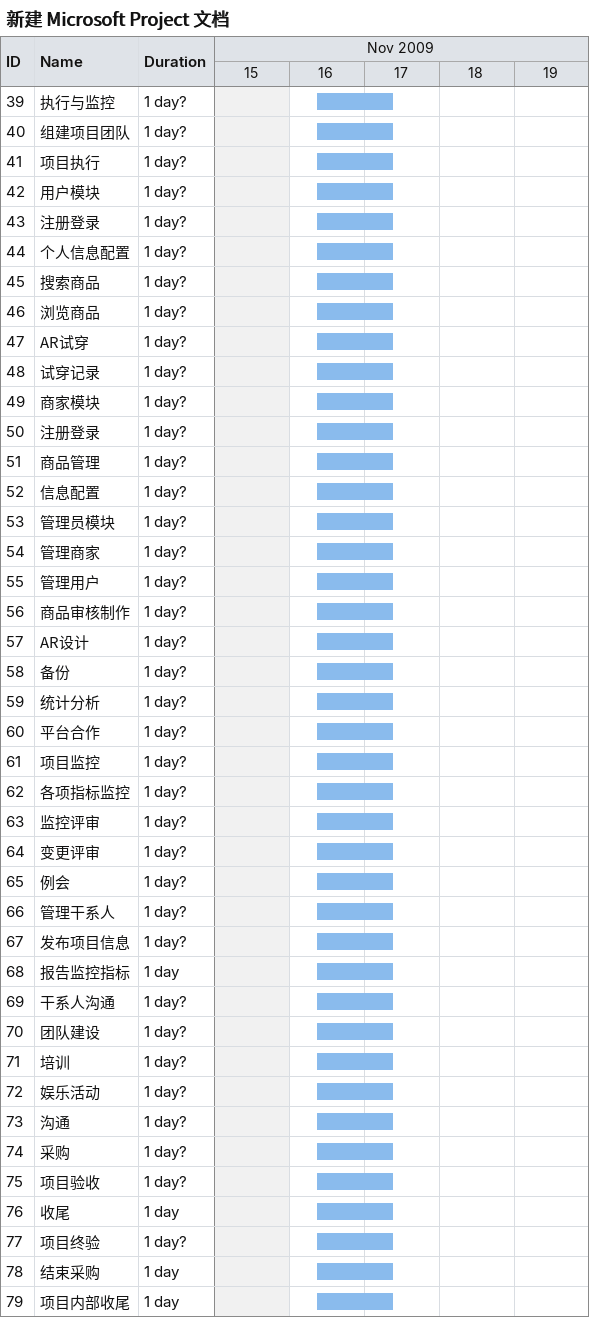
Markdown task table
新建 Microsoft Project 文档

| ID | Task | Duration | Start | Finish |
|---|---|---|---|---|
| 39 | 执行与监控 | 1d? | 2009-11-16 | 2009-11-17 |
| 40 | 组建项目团队 | 1d? | 2009-11-16 | 2009-11-17 |
| 41 | 项目执行 | 1d? | 2009-11-16 | 2009-11-17 |
| 42 | 用户模块 | 1d? | 2009-11-16 | 2009-11-17 |
| 43 | 注册登录 | 1d? | 2009-11-16 | 2009-11-17 |
| 44 | 个人信息配置 | 1d? | 2009-11-16 | 2009-11-17 |
| 45 | 搜索商品 | 1d? | 2009-11-16 | 2009-11-17 |
| 46 | 浏览商品 | 1d? | 2009-11-16 | 2009-11-17 |
| 47 | AR试穿 | 1d? | 2009-11-16 | 2009-11-17 |
| 48 | 试穿记录 | 1d? | 2009-11-16 | 2009-11-17 |
| 49 | 商家模块 | 1d? | 2009-11-16 | 2009-11-17 |
| 50 | 注册登录 | 1d? | 2009-11-16 | 2009-11-17 |
| 51 | 商品管理 | 1d? | 2009-11-16 | 2009-11-17 |
| 52 | 信息配置 | 1d? | 2009-11-16 | 2009-11-17 |
| 53 | 管理员模块 | 1d? | 2009-11-16 | 2009-11-17 |
| 54 | 管理商家 | 1d? | 2009-11-16 | 2009-11-17 |
| 55 | 管理用户 | 1d? | 2009-11-16 | 2009-11-17 |
| 56 | 商品审核制作 | 1d? | 2009-11-16 | 2009-11-17 |
| 57 | AR设计 | 1d? | 2009-11-16 | 2009-11-17 |
| 58 | 备份 | 1d? | 2009-11-16 | 2009-11-17 |
| 59 | 统计分析 | 1d? | 2009-11-16 | 2009-11-17 |
| 60 | 平台合作 | 1d? | 2009-11-16 | 2009-11-17 |
| 61 | 项目监控 | 1d? | 2009-11-16 | 2009-11-17 |
| 62 | 各项指标监控 | 1d? | 2009-11-16 | 2009-11-17 |
| 63 | 监控评审 | 1d? | 2009-11-16 | 2009-11-17 |
| 64 | 变更评审 | 1d? | 2009-11-16 | 2009-11-17 |
| 65 | 例会 | 1d? | 2009-11-16 | 2009-11-17 |
| 66 | 管理干系人 | 1d? | 2009-11-16 | 2009-11-17 |
| 67 | 发布项目信息 | 1d? | 2009-11-16 | 2009-11-17 |
| 68 | 报告监控指标 | 1d | 2009-11-16 | 2009-11-17 |
| 69 | 干系人沟通 | 1d? | 2009-11-16 | 2009-11-17 |
| 70 | 团队建设 | 1d? | 2009-11-16 | 2009-11-17 |
| 71 | 培训 | 1d? | 2009-11-16 | 2009-11-17 |
| 72 | 娱乐活动 | 1d? | 2009-11-16 | 2009-11-17 |
| 73 | 沟通 | 1d? | 2009-11-16 | 2009-11-17 |
| 74 | 采购 | 1d? | 2009-11-16 | 2009-11-17 |
| 75 | 项目验收 | 1d? | 2009-11-16 | 2009-11-17 |
| 76 | 收尾 | 1d | 2009-11-16 | 2009-11-17 |
| 77 | 项目终验 | 1d? | 2009-11-16 | 2009-11-17 |
| 78 | 结束采购 | 1d | 2009-11-16 | 2009-11-17 |
| 79 | 项目内部收尾 | 1d | 2009-11-16 | 2009-11-17 |
